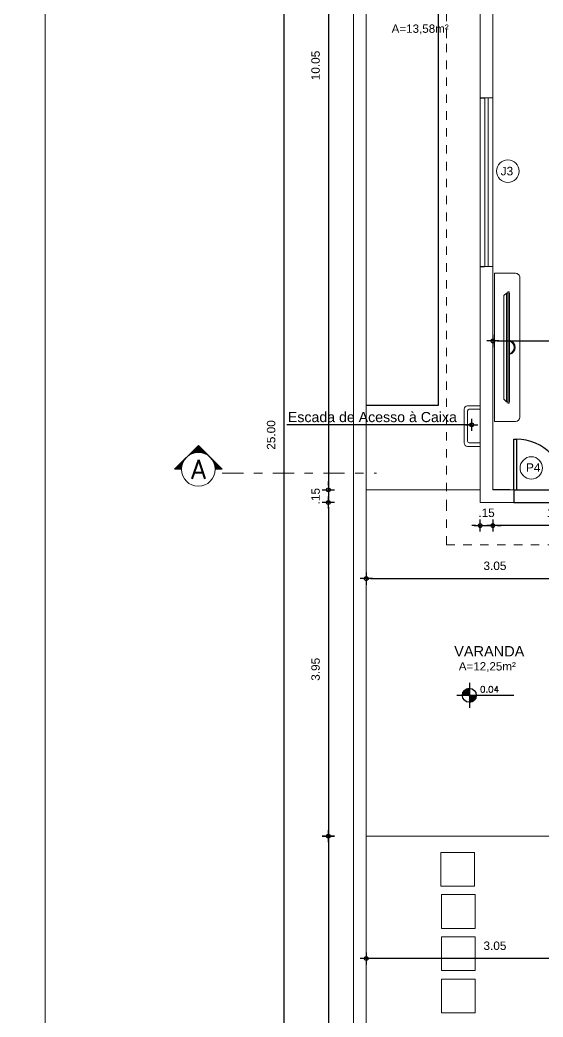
# Model space of a CAD drawing. Header units: millimetres. Extents: x 1345 to 2117, y 1214 to 1365.
# Drawn here: x 1863.5 to 1869.71, y 1273.6 to 1285.41 of the extents above; entities that cross this region are included whole.
import ezdxf
from ezdxf.enums import TextEntityAlignment as Align

# ---------------------------------------------------------------- set-up
doc = ezdxf.new("R2010")
doc.units = ezdxf.units.MM
doc.header["$LTSCALE"] = 0.5
doc.linetypes.add('DASHDOT', pattern=[1, 0.5, -0.25, 0, -0.25])
doc.linetypes.add('HIDDEN2', pattern=[0.1875, 0.125, -0.0625])
for name, color, linetype in [('02', 2, 'Continuous'), ('08', 8, 'Continuous'), ('ARCO', 7, 'HIDDEN2'), ('DIVERSOS', 4, 'Continuous'), ('ESQUADRIA', 3, 'Continuous'), ('HATCH', 8, 'Continuous'), ('LINHAS PROJEÇÃO', 1, 'DASHDOT'), ('MOBIL-I', 251, 'Continuous'), ('parede', 2, 'Continuous'), ('PISO', 8, 'Continuous'), ('Símbolos_Gráficos', 1, 'Continuous'), ('texto pequeno', 3, 'Continuous'), ('TEXTO2', 3, 'Continuous'), ('TXT_0', 7, 'Continuous')]:
    doc.layers.add(name, color=color, linetype=linetype)
doc.styles.add('ADITIVOCAD', font='ROMANS.shx')
doc.styles.add('r140', font='romans.shx')
doc.styles.add('SANSSERIF', font='sas_____.pfb', dxfattribs={"height": 1})
doc.styles.get("Standard").update_dxf_attribs({"font": 'arial.ttf'})
doc.dimstyles.new('ESCALA50', dxfattribs={"dimtxt": 0.1, "dimasz": 0.05, "dimexe": 0.18, "dimexo": 0.06, "dimgap": 0.1, "dimtad": 1, "dimzin": 4, "dimdsep": 46, "dimtxsty": 'Standard', "dimblk": 'BOLA', "dimcen": -0.06, "dimse1": 1, "dimse2": 1, "dimclrd": 7, "dimclrt": 7, "dimadec": 0, "dimazin": 0, "dimtfac": 1, "dimtix": 1, "dimtmove": 0, "dimatfit": 3, "dimldrblk": 'BOLA', "dimfxl": 0, "dimtolj": 1, "dimtzin": 4, "dimarcsym": 0})

# ---------------------------------------------------------------- blocks, each defined once
blk = doc.blocks.new('BOLA')
for p, q in [((-1.44, 0), (1.44, 0)), ((0, -1.44), (0, 1.44))]:
    blk.add_line(p, q)
blk.add_circle((0, 0), 0.452)
blk = doc.blocks.new('*D76')
at = {"color": 7, "linetype": 'ByBlock', "lineweight": -2, "transparency": 16777216}
blk.add_line((1869.16, 1281.608), (1872.76, 1281.608), dxfattribs=at)
at = {"layer": 'Defpoints', "color": 0, "linetype": 'ByBlock', "transparency": 16777216}
for p in [(1872.81, 1281.608), (1869.11, 1279.711), (1872.81, 1279.711)]:
    blk.add_point(p, dxfattribs=at)
at = {"color": 7, "linetype": 'ByBlock', "lineweight": -2, "transparency": 16777216, "xscale": 0.05, "yscale": 0.05, "zscale": 0.05, "rotation": 180}
blk.add_blockref('BOLA', (1869.11, 1281.608), dxfattribs=at)
at = {"color": 7, "linetype": 'ByBlock', "lineweight": -2, "transparency": 16777216, "xscale": 0.05, "yscale": 0.05, "zscale": 0.05}
blk.add_blockref('BOLA', (1872.81, 1281.608), dxfattribs=at)
at = {"color": 7, "linetype": 'ByBlock', "transparency": 16777216, "insert": (1870.96, 1281.759), "char_height": 0.1, "attachment_point": 5}
blk.add_mtext('\\A1;3.70', dxfattribs=at)
blk = doc.blocks.new('*D78')
at = {"color": 7, "linetype": 'ByBlock', "lineweight": -2, "transparency": 16777216}
blk.add_line((1867.66, 1278.794), (1870.61, 1278.794), dxfattribs=at)
at = {"layer": 'Defpoints', "color": 0, "linetype": 'ByBlock', "transparency": 16777216}
for p in [(1867.61, 1279.455), (1870.66, 1279.455), (1870.66, 1278.794)]:
    blk.add_point(p, dxfattribs=at)
at = {"color": 7, "linetype": 'ByBlock', "lineweight": -2, "transparency": 16777216, "xscale": 0.05, "yscale": 0.05, "zscale": 0.05, "rotation": 180}
blk.add_blockref('BOLA', (1867.61, 1278.794), dxfattribs=at)
at = {"color": 7, "linetype": 'ByBlock', "lineweight": -2, "transparency": 16777216, "xscale": 0.05, "yscale": 0.05, "zscale": 0.05}
blk.add_blockref('BOLA', (1870.66, 1278.794), dxfattribs=at)
at = {"color": 7, "linetype": 'ByBlock', "transparency": 16777216, "insert": (1869.135, 1278.945), "char_height": 0.1, "attachment_point": 5}
blk.add_mtext('\\A1;3.05', dxfattribs=at)
blk = doc.blocks.new('*D86')
at = {"color": 7, "linetype": 'ByBlock', "lineweight": -2, "transparency": 16777216}
blk.add_line((1867.16, 1289.845), (1867.16, 1279.895), dxfattribs=at)
at = {"layer": 'Defpoints', "color": 0, "linetype": 'ByBlock', "transparency": 16777216}
for p in [(1869.11, 1289.895), (1867.16, 1279.845), (1869.26, 1279.845)]:
    blk.add_point(p, dxfattribs=at)
at = {"color": 7, "linetype": 'ByBlock', "lineweight": -2, "transparency": 16777216, "xscale": 0.05, "yscale": 0.05, "zscale": 0.05}
for p, rotation in [((1867.16, 1289.895), 90), ((1867.16, 1279.845), 270)]:
    blk.add_blockref('BOLA', p, dxfattribs=dict(at, rotation=rotation))
at = {"color": 7, "linetype": 'ByBlock', "transparency": 16777216, "insert": (1867.009, 1284.87), "char_height": 0.1, "attachment_point": 5, "rotation": 90}
blk.add_mtext('\\A1;10.05', dxfattribs=at)
blk = doc.blocks.new('*D87')
at = {"color": 7, "linetype": 'ByBlock', "lineweight": -2, "transparency": 16777216}
for p, q in [((1867.16, 1279.895), (1867.16, 1279.945)), ((1867.16, 1279.845), (1867.16, 1279.695)), ((1867.16, 1279.645), (1867.16, 1279.595))]:
    blk.add_line(p, q, dxfattribs=at)
at = {"layer": 'Defpoints', "color": 0, "linetype": 'ByBlock', "transparency": 16777216}
for p in [(1869.41, 1279.845), (1867.16, 1279.695), (1869.11, 1279.695)]:
    blk.add_point(p, dxfattribs=at)
at = {"color": 7, "linetype": 'ByBlock', "lineweight": -2, "transparency": 16777216, "xscale": 0.05, "yscale": 0.05, "zscale": 0.05}
for p, rotation in [((1867.16, 1279.845), 270), ((1867.16, 1279.695), 90)]:
    blk.add_blockref('BOLA', p, dxfattribs=dict(at, rotation=rotation))
at = {"color": 7, "linetype": 'ByBlock', "transparency": 16777216, "insert": (1867.009, 1279.77), "char_height": 0.1, "attachment_point": 5, "rotation": 90}
blk.add_mtext('\\A1;.15', dxfattribs=at)
blk = doc.blocks.new('*D128')
at = {"color": 7, "linetype": 'ByBlock', "lineweight": -2, "transparency": 16777216}
blk.add_line((1867.16, 1279.645), (1867.16, 1275.795), dxfattribs=at)
at = {"layer": 'Defpoints', "color": 0, "linetype": 'ByBlock', "transparency": 16777216}
for p in [(1868.96, 1279.695), (1867.16, 1275.745), (1867.61, 1275.745)]:
    blk.add_point(p, dxfattribs=at)
at = {"color": 7, "linetype": 'ByBlock', "lineweight": -2, "transparency": 16777216, "xscale": 0.05, "yscale": 0.05, "zscale": 0.05}
for p, rotation in [((1867.16, 1279.695), 90), ((1867.16, 1275.745), 270)]:
    blk.add_blockref('BOLA', p, dxfattribs=dict(at, rotation=rotation))
at = {"color": 7, "linetype": 'ByBlock', "transparency": 16777216, "insert": (1867.009, 1277.72), "char_height": 0.1, "attachment_point": 5, "rotation": 90}
blk.add_mtext('\\A1;3.95', dxfattribs=at)
blk = doc.blocks.new('*D129')
at = {"color": 7, "linetype": 'ByBlock', "lineweight": -2, "transparency": 16777216}
blk.add_line((1866.633, 1292.945), (1866.633, 1268.045), dxfattribs=at)
at = {"layer": 'Defpoints', "color": 0, "linetype": 'ByBlock', "transparency": 16777216}
for p in [(1867.46, 1292.995), (1866.633, 1267.995), (1867.46, 1267.995)]:
    blk.add_point(p, dxfattribs=at)
at = {"color": 7, "linetype": 'ByBlock', "lineweight": -2, "transparency": 16777216, "xscale": 0.05, "yscale": 0.05, "zscale": 0.05}
for p, rotation in [((1866.633, 1292.995), 90), ((1866.633, 1267.995), 270)]:
    blk.add_blockref('BOLA', p, dxfattribs=dict(at, rotation=rotation))
at = {"color": 7, "linetype": 'ByBlock', "transparency": 16777216, "insert": (1866.482, 1280.495), "char_height": 0.1, "attachment_point": 5, "rotation": 90}
blk.add_mtext('\\A1;25.00', dxfattribs=at)
blk = doc.blocks.new('*D158')
at = {"color": 7, "linetype": 'ByBlock', "lineweight": -2, "transparency": 16777216}
blk.add_line((1870.61, 1279.422), (1869.16, 1279.422), dxfattribs=at)
at = {"layer": 'Defpoints', "color": 0, "linetype": 'ByBlock', "transparency": 16777216}
for p in [(1869.11, 1279.695), (1870.66, 1279.695), (1869.11, 1279.422)]:
    blk.add_point(p, dxfattribs=at)
at = {"color": 7, "linetype": 'ByBlock', "lineweight": -2, "transparency": 16777216, "xscale": 0.05, "yscale": 0.05, "zscale": 0.05, "rotation": 180}
blk.add_blockref('BOLA', (1869.11, 1279.422), dxfattribs=at)
at = {"color": 7, "linetype": 'ByBlock', "lineweight": -2, "transparency": 16777216, "xscale": 0.05, "yscale": 0.05, "zscale": 0.05}
blk.add_blockref('BOLA', (1870.66, 1279.422), dxfattribs=at)
at = {"color": 7, "linetype": 'ByBlock', "transparency": 16777216, "insert": (1869.885, 1279.573), "char_height": 0.1, "attachment_point": 5}
blk.add_mtext('\\A1;1.55', dxfattribs=at)
blk = doc.blocks.new('*D165')
at = {"color": 7, "linetype": 'ByBlock', "lineweight": -2, "transparency": 16777216}
for p, q in [((1868.91, 1279.422), (1868.86, 1279.422)), ((1868.96, 1279.422), (1869.11, 1279.422)), ((1869.16, 1279.422), (1869.21, 1279.422))]:
    blk.add_line(p, q, dxfattribs=at)
at = {"layer": 'Defpoints', "color": 0, "linetype": 'ByBlock', "transparency": 16777216}
for p in [(1868.96, 1279.695), (1869.11, 1279.695), (1869.11, 1279.422)]:
    blk.add_point(p, dxfattribs=at)
at = {"color": 7, "linetype": 'ByBlock', "lineweight": -2, "transparency": 16777216, "xscale": 0.05, "yscale": 0.05, "zscale": 0.05}
blk.add_blockref('BOLA', (1868.96, 1279.422), dxfattribs=at)
at = {"color": 7, "linetype": 'ByBlock', "lineweight": -2, "transparency": 16777216, "xscale": 0.05, "yscale": 0.05, "zscale": 0.05, "rotation": 180}
blk.add_blockref('BOLA', (1869.11, 1279.422), dxfattribs=at)
at = {"color": 7, "linetype": 'ByBlock', "transparency": 16777216, "insert": (1869.035, 1279.573), "char_height": 0.1, "attachment_point": 5}
blk.add_mtext('\\A1;.15', dxfattribs=at)
blk = doc.blocks.new('*D169')
at = {"color": 7, "lineweight": -2, "transparency": 16777216}
blk.add_line((1870.61, 1274.295), (1867.66, 1274.295), dxfattribs=at)
at = {"layer": 'Defpoints', "color": 0, "transparency": 16777216}
for p in [(1870.66, 1276.245), (1867.61, 1275.745), (1867.61, 1274.295)]:
    blk.add_point(p, dxfattribs=at)
at = {"color": 7, "lineweight": -2, "transparency": 16777216, "xscale": 0.05, "yscale": 0.05, "zscale": 0.05, "rotation": 180}
blk.add_blockref('BOLA', (1867.61, 1274.295), dxfattribs=at)
at = {"color": 7, "lineweight": -2, "transparency": 16777216, "xscale": 0.05, "yscale": 0.05, "zscale": 0.05}
blk.add_blockref('BOLA', (1870.66, 1274.295), dxfattribs=at)
at = {"color": 7, "transparency": 16777216, "insert": (1869.135, 1274.446), "char_height": 0.1, "attachment_point": 5}
blk.add_mtext('\\A1;3.05', dxfattribs=at)
blk = doc.blocks.new('*D170')
at = {"color": 7, "lineweight": -2, "transparency": 16777216}
blk.add_line((1867.16, 1275.695), (1867.16, 1268.045), dxfattribs=at)
at = {"layer": 'Defpoints', "color": 0, "transparency": 16777216}
for p in [(1867.61, 1275.745), (1867.16, 1267.995), (1867.61, 1267.995)]:
    blk.add_point(p, dxfattribs=at)
at = {"color": 7, "lineweight": -2, "transparency": 16777216, "xscale": 0.05, "yscale": 0.05, "zscale": 0.05}
for p, rotation in [((1867.16, 1275.745), 90), ((1867.16, 1267.995), 270)]:
    blk.add_blockref('BOLA', p, dxfattribs=dict(at, rotation=rotation))
at = {"color": 7, "transparency": 16777216, "insert": (1867.009, 1271.87), "char_height": 0.1, "attachment_point": 5, "rotation": 90}
blk.add_mtext('\\A1;7.75', dxfattribs=at)
blk = doc.blocks.new('Adc_nivelpl')
h = blk.add_hatch()
h.set_pattern_fill('_U', color=256, scale=0.005, angle=45, style=0, double=1)
h.set_pattern_definition([(45, (-5.8772514, -3.5161936), (-0.003535534, 0.003535534), []), (135, (-5.8772514, -3.5161936), (-0.003535534, -0.003535534), [])])
h.paths.add_polyline_path([(0.195, -0.087, 0.414214), (0.087, -0.195), (0.195, -0.195)])
h.paths.add_polyline_path([(0.195, -0.195), (0.195, -0.304, 0.414214), (0.304, -0.195)])
for p, q in [((0.195, 0), (0.195, -0.391)), ((0.896, -0.195), (0, -0.195))]:
    blk.add_line(p, q)
blk.add_circle((0.195, -0.195), 0.109)
at = {"flags": 8}
blk.add_attdef('NIVEL', (0.364, -0.15), '', height=0.1, dxfattribs=at)

msp = doc.modelspace()

# ---------------------------------------------------------------- hatches: boundary and pattern name
at = {"layer": 'HATCH', "lineweight": 18}
h = msp.add_hatch(dxfattribs=at)
h.set_pattern_fill('ANSI31', color=256, scale=0.0032, angle=360, style=0)
h.set_pattern_definition([(45, (1865.335619, 1280.371238), (-0.0071842, 0.0071842), [])])
h.paths.add_polyline_path([(1865.76, 1280.23), (1865.619, 1280.371), (1865.477, 1280.23, -0.414214)])
h.paths.add_polyline_path([(1865.902, 1280.088), (1865.76, 1280.23, -0.198912), (1865.819, 1280.088)])
h.paths.add_polyline_path([(1865.477, 1280.23), (1865.336, 1280.088), (1865.419, 1280.088, -0.198912)])

# ---------------------------------------------------------------- linework, layer by layer
at = {"color": 4, "linetype": 'ByBlock'}
for p, q in [((1868.46, 1290.161), (1868.46, 1280.845)), ((1868.46, 1280.845), (1867.61, 1280.845))]:
    msp.add_line(p, q, dxfattribs=at)
at = {"color": 2, "linetype": 'ByBlock'}
for p, q in [((1868.96, 1284.489), (1869.015, 1284.489)), ((1868.96, 1282.489), (1869.01, 1282.489)), ((1869.31, 1279.845), (1869.11, 1279.845)), ((1869.36, 1279.845), (1869.36, 1279.695))]:
    msp.add_line(p, q, dxfattribs=at)
at = {"color": 3, "linetype": 'ByBlock'}
for p, q in [((1869.36, 1279.845), (1869.36, 1280.445)), ((1869.36, 1280.445), (1869.39, 1280.445)), ((1869.39, 1280.445), (1869.39, 1279.845)), ((1869.36, 1279.845), (1869.39, 1279.845))]:
    msp.add_line(p, q, dxfattribs=at)
for p, q in [((1869.39, 1279.845), (1870.53, 1279.845)), ((1869.36, 1279.695), (1870.56, 1279.695))]:
    msp.add_line(p, q)
at = {"color": 8, "linetype": 'ByBlock'}
msp.add_arc((1869.39, 1279.874), 0.571, 357.0624, 90, dxfattribs=at)
at = {"layer": '02', "color": 2, "lineweight": 18}
for p, q in [((1868.96, 1289.845), (1868.96, 1285.145)), ((1869.11, 1289.745), (1869.11, 1285.145))]:
    msp.add_line(p, q, dxfattribs=at)
at = {"layer": '02', "lineweight": 18}
for points in [[(1850.567, 1295.292), (1863.803, 1295.292), (1863.803, 1261.503), (1850.567, 1261.503)], [(1877.641, 1295.32), (1863.803, 1295.32), (1863.803, 1261.503), (1877.641, 1261.503)], [(1877.641, 1295.32), (1863.803, 1295.32), (1863.803, 1261.503), (1877.641, 1261.503)]]:
    msp.add_lwpolyline(points, close=True, dxfattribs=at)
at = {"layer": '08', "lineweight": 18}
for points in [[(1868.493, 1275.152), (1868.493, 1275.552), (1868.893, 1275.552), (1868.893, 1275.152)], [(1868.5, 1274.652), (1868.5, 1275.052), (1868.9, 1275.052), (1868.9, 1274.652)], [(1868.5, 1274.152), (1868.5, 1274.552), (1868.9, 1274.552), (1868.9, 1274.152)], [(1868.5, 1273.652), (1868.5, 1274.052), (1868.9, 1274.052), (1868.9, 1273.652)]]:
    msp.add_lwpolyline(points, close=True, dxfattribs=at)
at = {"layer": 'ARCO', "lineweight": 18}
for p, q in [((1868.56, 1290.295), (1868.56, 1285.128)), ((1868.56, 1285.128), (1868.56, 1279.695)), ((1868.56, 1279.695), (1868.56, 1279.195)), ((1868.56, 1279.195), (1870.26, 1279.195))]:
    msp.add_line(p, q, dxfattribs=at)
at = {"layer": 'DIVERSOS', "lineweight": 18}
for p, q in [((1868.96, 1282.489), (1868.96, 1284.489)), ((1869.11, 1284.489), (1869.11, 1282.489)), ((1868.96, 1279.845), (1867.61, 1279.845)), ((1870.66, 1275.745), (1867.61, 1275.745))]:
    msp.add_line(p, q, dxfattribs=at)
at = {"layer": 'ESQUADRIA', "lineweight": 18}
for p, q in [((1869.015, 1284.489), (1869.015, 1282.489)), ((1869.055, 1284.489), (1869.055, 1282.489)), ((1868.77, 1280.4), (1868.77, 1280.8)), ((1868.81, 1280.84), (1868.96, 1280.84)), ((1868.81, 1280.42), (1868.81, 1280.78)), ((1868.83, 1280.8), (1868.96, 1280.8)), ((1868.96, 1280.4), (1868.83, 1280.4)), ((1868.96, 1280.36), (1868.81, 1280.36))]:
    msp.add_line(p, q, dxfattribs=at)
for centre, radius, start, end in [((1868.81, 1280.8), 0.04, 90, 180), ((1868.83, 1280.78), 0.02, 90, 180), ((1868.81, 1280.4), 0.04, 180, 270), ((1868.83, 1280.42), 0.02, 180, 270)]:
    msp.add_arc(centre, radius, start, end, dxfattribs=at)
at = {"layer": 'LINHAS PROJEÇÃO', "lineweight": 18}
msp.add_line((1865.903, 1280.041), (1867.732, 1280.041), dxfattribs=at)
at = {"layer": 'MOBIL-I', "lineweight": 18}
for p, q in [((1869.38, 1282.409), (1869.13, 1282.409)), ((1869.13, 1282.409), (1869.13, 1280.655)), ((1869.43, 1282.359), (1869.43, 1280.705)), ((1869.38, 1280.655), (1869.13, 1280.655))]:
    msp.add_line(p, q, dxfattribs=at)
for points in [[(1869.242, 1282.145), (1869.272, 1282.176), (1869.272, 1280.888), (1869.242, 1280.919)], [(1869.272, 1282.176), (1869.287, 1282.176), (1869.287, 1280.888), (1869.272, 1280.888)], [(1869.287, 1282.191), (1869.303, 1282.191), (1869.303, 1280.873), (1869.287, 1280.873)], [(1869.303, 1282.176), (1869.308, 1282.176), (1869.308, 1280.888), (1869.303, 1280.888)]]:
    msp.add_lwpolyline(points, close=True, dxfattribs=at)
for centre, radius, start, end in [((1869.38, 1282.359), 0.05, 0.0002, 90.0002), ((1869.287, 1281.532), 0.0865, 283.6119, 76.3885), ((1869.287, 1281.532), 0.0763, 285.4698, 74.5306), ((1869.38, 1280.705), 0.05, 270.0002, 0.0002)]:
    msp.add_arc(centre, radius, start, end, dxfattribs=at)
at = {"layer": 'parede', "lineweight": 18}
for p, q in [((1867.46, 1267.995), (1867.46, 1292.995)), ((1867.61, 1268.495), (1867.61, 1292.845)), ((1869.11, 1284.489), (1869.11, 1285.295)), ((1868.96, 1284.489), (1868.96, 1285.145)), ((1869.01, 1284.489), (1869.11, 1284.489)), ((1868.96, 1279.695), (1868.96, 1282.489)), ((1869.01, 1282.489), (1869.11, 1282.489)), ((1869.11, 1279.845), (1869.11, 1282.489)), ((1869.36, 1279.845), (1869.31, 1279.845)), ((1869.36, 1279.695), (1868.96, 1279.695))]:
    msp.add_line(p, q, dxfattribs=at)
msp.add_lwpolyline([(1868.96, 1285.145), (1868.96, 1284.489)], dxfattribs=at)
at = {"layer": 'PISO', "lineweight": 18}
for centre in [(1869.288, 1283.618), (1869.566, 1280.104)]:
    msp.add_circle(centre, 0.133, dxfattribs=at)
at = {"layer": 'Símbolos_Gráficos', "color": 3, "lineweight": 18}
for p, q in [((1865.336, 1280.088), (1865.619, 1280.371)), ((1865.902, 1280.088), (1865.619, 1280.371)), ((1865.419, 1280.088), (1865.336, 1280.088)), ((1865.82, 1280.088), (1865.903, 1280.088))]:
    msp.add_line(p, q, dxfattribs=at)
msp.add_circle((1865.619, 1280.088), 0.2, dxfattribs=at)

# ---------------------------------------------------------------- block references
at = {"layer": 'TXT_0', "lineweight": 18}
ref = msp.add_blockref('Adc_nivelpl', (1868.685, 1277.558), dxfattribs=dict(at, xscale=0.75, yscale=0.75, zscale=0.75))
ref.add_attrib('NIVEL', '0.04', (1868.958, 1277.445), dxfattribs={"height": 0.075, "style": 'ADITIVOCAD', "flags": 8})

# ---------------------------------------------------------------- texts
at = {"layer": 'DIVERSOS', "lineweight": 18, "char_height": 0.1011, "width": 0.37308, "attachment_point": 1}
for s, insert in [('{\\C3;J3}', (1869.202, 1283.67)), ('{\\C3;P4}', (1869.502, 1280.16))]:
    msp.add_mtext(s, dxfattribs=dict(at, insert=insert))
at = {"layer": 'LINHAS PROJEÇÃO', "lineweight": 18, "style": 'r140'}
msp.add_text('A', height=0.224, dxfattribs=at).set_placement((1865.619, 1280.088), align=Align.MIDDLE)
at = {"layer": 'texto pequeno', "lineweight": 18, "style": 'SANSSERIF'}
msp.add_text('Escada de Acesso à Caixa', height=0.12, dxfattribs=at).set_placement((1866.681, 1280.647))
at = {"layer": 'TEXTO2', "lineweight": 18, "style": 'SANSSERIF'}
msp.add_text('VARANDA', height=0.1231, dxfattribs=at).set_placement((1868.652, 1277.872))
at = {"layer": 'TXT_0', "lineweight": 18, "style": 'SANSSERIF'}
for s, p in [('A=13,58m²', (1867.91, 1285.257)), ('A=12,25m²', (1868.706, 1277.706))]:
    msp.add_text(s, height=0.0985, dxfattribs=at).set_placement(p)

# ---------------------------------------------------------------- dimensions: what is measured, and where the dimension line sits
at = {"color": 2, "linetype": 'ByBlock'}
dim = msp.add_linear_dim(base=(1866.633, 1267.995), p1=(1867.46, 1292.995), p2=(1867.46, 1267.995), angle=90, dimstyle='ESCALA50', dxfattribs=at)
dim.commit()
dim.dimension.update_dxf_attribs({"geometry": '*D129', "text_midpoint": (1866.482, 1280.495)})
for base, p1, p2, picture, middle in [((1867.16, 1279.845), (1869.11, 1289.895), (1869.26, 1279.845), '*D86', (1867.009, 1284.87)), ((1867.16, 1279.695), (1869.41, 1279.845), (1869.11, 1279.695), '*D87', (1867.009, 1279.77)), ((1867.16, 1275.745), (1868.96, 1279.695), (1867.61, 1275.745), '*D128', (1867.009, 1277.72))]:
    dim = msp.add_linear_dim(base=base, p1=p1, p2=p2, angle=90, dimstyle='ESCALA50', override={"dimtmove": 1}, dxfattribs=at)
    dim.commit()
    dim.dimension.update_dxf_attribs({"geometry": picture, "text_midpoint": middle})
for base, p1, p2, picture, middle in [((1872.81, 1281.608), (1869.11, 1279.711), (1872.81, 1279.711), '*D76', (1870.96, 1281.759)), ((1870.66, 1278.794), (1867.61, 1279.455), (1870.66, 1279.455), '*D78', (1869.135, 1278.945))]:
    dim = msp.add_linear_dim(base=base, p1=p1, p2=p2, dimstyle='ESCALA50', dxfattribs=at)
    dim.commit()
    dim.dimension.update_dxf_attribs({"geometry": picture, "text_midpoint": middle})
at = {"color": 2, "linetype": 'ByBlock', "true_color": 0xf1eb1f}
dim = msp.add_linear_dim(base=(1869.11, 1279.422), p1=(1868.96, 1279.695), p2=(1869.11, 1279.695), dimstyle='ESCALA50', dxfattribs=at)
dim.commit()
dim.dimension.update_dxf_attribs({"geometry": '*D165', "text_midpoint": (1869.035, 1279.573)})
at = {"color": 6, "linetype": 'ByBlock'}
dim = msp.add_linear_dim(base=(1869.11, 1279.422), p1=(1870.66, 1279.695), p2=(1869.11, 1279.695), dimstyle='ESCALA50', dxfattribs=at)
dim.commit()
dim.dimension.update_dxf_attribs({"geometry": '*D158', "text_midpoint": (1869.885, 1279.573)})
dim = msp.add_linear_dim(base=(1867.61, 1274.295), p1=(1870.66, 1276.245), p2=(1867.61, 1275.745), dimstyle='ESCALA50', override={"dimtmove": 1})
dim.commit()
dim.dimension.update_dxf_attribs({"geometry": '*D169', "text_midpoint": (1869.135, 1274.446)})
dim = msp.add_linear_dim(base=(1867.16, 1267.995), p1=(1867.61, 1275.745), p2=(1867.61, 1267.995), angle=90, dimstyle='ESCALA50', override={"dimtmove": 1})
dim.commit()
dim.dimension.update_dxf_attribs({"geometry": '*D170', "text_midpoint": (1867.009, 1271.87)})

# ---------------------------------------------------------------- leaders
at = {"lineweight": 18}
msp.add_leader([(1868.859, 1280.615), (1866.668, 1280.615)], dimstyle='ESCALA50', override={"dimgap": 0.1, "dimtad": 0}, dxfattribs=at)

doc.saveas('drawing.dxf')
